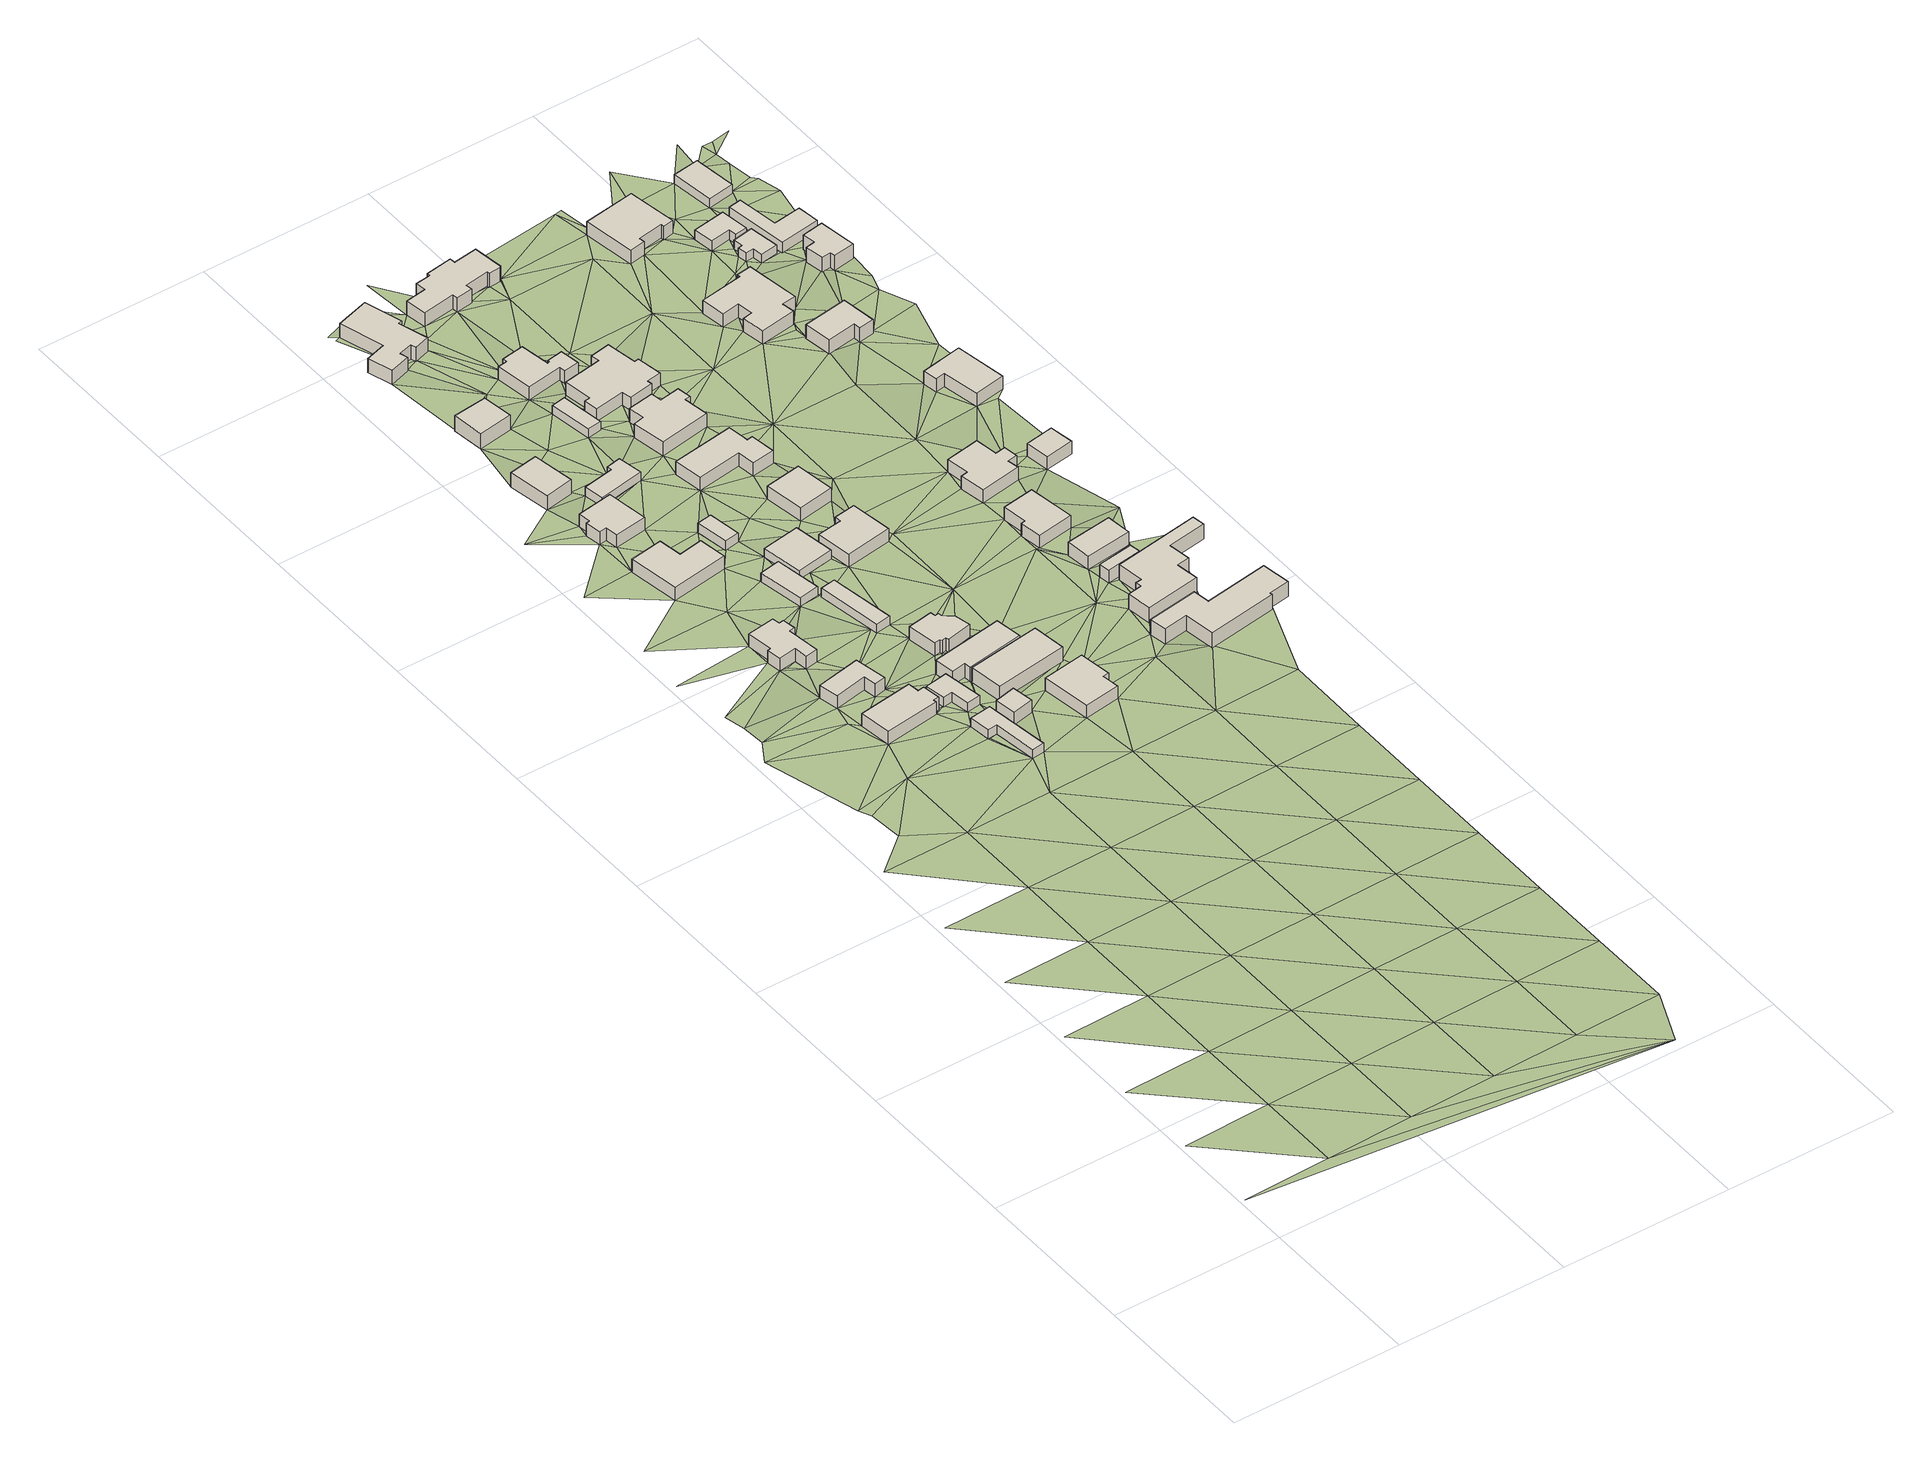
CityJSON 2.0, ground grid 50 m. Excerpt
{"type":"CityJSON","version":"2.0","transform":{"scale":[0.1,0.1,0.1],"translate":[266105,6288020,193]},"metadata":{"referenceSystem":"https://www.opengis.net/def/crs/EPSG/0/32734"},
"CityObjects":{
"building1":{"type":"Building","attributes":{"address":"Lavender Crescent Mamre 7347 Cape Town","building":"house","building:levels":"1","building_height":4.1,"roof_height":199.22,"ground_height":195.12,"plus_code":"4FRWFFJJ+2RF"},"geometry":[{"type":"Solid","lod":"1","boundaries":[[[[0,1,2,3]],[[1,4,5,2]],[[4,6,7,5]],[[6,8,9,7]],[[8,10,11,9]],[[10,12,13,11]],[[12,14,15,13]],[[14,0,3,15]],[[3,2,5,7,9,11,13,15]],[[14,12,10,8,6,4,1,0]]]]}]},
"building2":{"type":"Building","attributes":{"building":"house","building:levels":"1","building_height":4.1,"roof_height":199.22,"ground_height":195.12,"plus_code":"4FRWFFJJ+3RJ"},"geometry":[{"type":"Solid","lod":"1","boundaries":[[[[16,17,18,19]],[[17,20,21,18]],[[20,22,23,21]],[[22,24,25,23]],[[24,26,27,25]],[[26,16,19,27]],[[19,18,21,23,25,27]],[[26,24,22,20,17,16]]]]}]},
"building3":{"type":"Building","attributes":{"address":"Lavender Crescent Mamre 7347 Cape Town","building":"house","building:levels":"1","building_height":4.1,"roof_height":199.91,"ground_height":195.81,"plus_code":"4FRWFFJJ+5Q4"},"geometry":[{"type":"Solid","lod":"1","boundaries":[[[[28,29,30,31]],[[29,32,33,30]],[[32,34,35,33]],[[34,36,37,35]],[[36,38,39,37]],[[38,40,41,39]],[[40,42,43,41]],[[42,44,45,43]],[[44,46,47,45]],[[46,48,49,47]],[[48,50,51,49]],[[50,28,31,51]],[[31,30,33,35,37,39,41,43,45,47,49,51]],[[50,48,46,44,42,40,38,36,34,32,29,28]]]]}]},
"building4":{"type":"Building","attributes":{"building":"cabin","building:levels":"1","building_height":2.8,"roof_height":197.93,"ground_height":195.13,"plus_code":"4FRWFFHJ+WVQ"},"geometry":[{"type":"Solid","lod":"1","boundaries":[[[[52,53,54,55]],[[53,56,57,54]],[[56,58,59,57]],[[58,60,61,59]],[[60,62,63,61]],[[62,52,55,63]],[[55,54,57,59,61,63]],[[62,60,58,56,53,52]]]]}]},
"building5":{"type":"Building","attributes":{"address":"7 Lavender Crescent Mamre 7347 Cape Town","building":"house","building:levels":"1","building_height":4.1,"roof_height":200.54,"ground_height":196.44,"plus_code":"4FRWFFJJ+7QW"},"geometry":[{"type":"Solid","lod":"1","boundaries":[[[[64,65,66,67]],[[65,68,69,66]],[[68,70,71,69]],[[70,72,73,71]],[[72,74,75,73]],[[74,64,67,75]],[[67,66,69,71,73,75]],[[74,72,70,68,65,64]]]]}]},
"building6":{"type":"Building","attributes":{"address":"5 Lavender Crescent Mamre 7347 Cape Town","building":"house","building:levels":"1","building_height":4.1,"roof_height":200.51,"ground_height":196.41,"plus_code":"4FRWFFJJ+9QC"},"geometry":[{"type":"Solid","lod":"1","boundaries":[[[[76,77,78,79]],[[77,80,81,78]],[[80,82,83,81]],[[82,84,85,83]],[[84,86,87,85]],[[86,88,89,87]],[[88,90,91,89]],[[90,76,79,91]],[[79,78,81,83,85,87,89,91]],[[90,88,86,84,82,80,77,76]]]]}]},
"building7":{"type":"Building","attributes":{"building":"cabin","building:levels":"1","building_height":2.8,"roof_height":198.07,"ground_height":195.27,"plus_code":"4FRWFFJJ+2VG"},"geometry":[{"type":"Solid","lod":"1","boundaries":[[[[92,93,94,95]],[[93,96,97,94]],[[96,98,99,97]],[[98,100,101,99]],[[100,102,103,101]],[[102,92,95,103]],[[95,94,97,99,101,103]],[[102,100,98,96,93,92]]]]}]},
"building8":{"type":"Building","attributes":{"address":"3 Lavender Crescent Mamre 7347 Cape Town","building":"house","building:levels":"1","building_height":4.1,"roof_height":200.64,"ground_height":196.54,"plus_code":"4FRWFFJJ+FP9"},"geometry":[{"type":"Solid","lod":"1","boundaries":[[[[104,105,106,107]],[[105,108,109,106]],[[108,110,111,109]],[[110,104,107,111]],[[107,106,109,111]],[[110,108,105,104]]]]}]},
"building9":{"type":"Building","attributes":{"address":"Akkerboom Avenue Mamre 7347 Cape Town","building":"yes","building:levels":"1","building_height":4.1,"roof_height":199.23,"ground_height":195.13,"plus_code":"4FRWFFHJ+XWF"},"geometry":[{"type":"Solid","lod":"1","boundaries":[[[[112,113,114,115]],[[113,116,117,114]],[[116,118,119,117]],[[118,112,115,119]],[[115,114,117,119]],[[118,116,113,112]]]]}]},
"building10":{"type":"Building","attributes":{"building":"cabin","building:levels":"1","building_height":2.8,"roof_height":199.1,"ground_height":196.3,"plus_code":"4FRWFFJJ+6VC"},"geometry":[{"type":"Solid","lod":"1","boundaries":[[[[120,121,122,123]],[[121,124,125,122]],[[124,126,127,125]],[[126,120,123,127]],[[123,122,125,127]],[[126,124,121,120]]]]}]},
"building11":{"type":"Building","attributes":{"address":"1 Lavender Crescent Mamre 7347 Cape Town","building":"house","building:levels":"1","building_height":4.1,"roof_height":201,"ground_height":196.9,"plus_code":"4FRWFFJJ+HP5"},"geometry":[{"type":"Solid","lod":"1","boundaries":[[[[128,129,130,131]],[[129,132,133,130]],[[132,134,135,133]],[[134,128,131,135]],[[131,130,133,135]],[[134,132,129,128]]]]}]},
"building12":{"type":"Building","attributes":{"building":"cabin","building:levels":"1","building_height":2.8,"roof_height":198.53,"ground_height":195.73,"plus_code":"4FRWFFJJ+5V8"},"geometry":[{"type":"Solid","lod":"1","boundaries":[[[[136,137,138,139]],[[137,140,141,138]],[[140,142,143,141]],[[142,136,139,143]],[[139,138,141,143]],[[142,140,137,136]]]]}]},
"building13":{"type":"Building","attributes":{"address":"Mamre","building":"cabin","building:levels":"1","building_height":2.8,"roof_height":199.21,"ground_height":196.41,"plus_code":"4FRWFFJJ+CRC"},"geometry":[{"type":"Solid","lod":"1","boundaries":[[[[144,145,146,147]],[[145,148,149,146]],[[148,150,151,149]],[[150,152,153,151]],[[152,154,155,153]],[[154,144,147,155]],[[147,146,149,151,153,155]],[[154,152,150,148,145,144]]]]}]},
"building14":{"type":"Building","attributes":{"building":"cabin","building:levels":"1","building_height":2.8,"roof_height":199.42,"ground_height":196.62,"plus_code":"4FRWFFJJ+8R9"},"geometry":[{"type":"Solid","lod":"1","boundaries":[[[[156,157,158,159]],[[157,160,161,158]],[[160,162,163,161]],[[162,156,159,163]],[[159,158,161,163]],[[162,160,157,156]]]]}]},
"building15":{"type":"Building","attributes":{"building":"garage","building:levels":"1","building_height":4.1,"roof_height":199.82,"ground_height":195.72,"plus_code":"4FRWFFJJ+2WX"},"geometry":[{"type":"Solid","lod":"1","boundaries":[[[[164,165,166,167]],[[165,168,169,166]],[[168,170,171,169]],[[170,172,173,171]],[[172,174,175,173]],[[174,164,167,175]],[[167,166,169,171,173,175]],[[174,172,170,168,165,164]]]]}]},
"building16":{"type":"Building","attributes":{"address":"56 Akkerboom Avenue Mamre 7347 Cape Town","building":"house","building:levels":"1","building_height":4.1,"roof_height":199.37,"ground_height":195.27,"plus_code":"4FRWFFJJ+3WP"},"geometry":[{"type":"Solid","lod":"1","boundaries":[[[[176,177,178,179]],[[177,180,181,178]],[[180,182,183,181]],[[182,184,185,183]],[[184,186,187,185]],[[186,188,189,187]],[[188,190,191,189]],[[190,192,193,191]],[[192,194,195,193]],[[194,196,197,195]],[[196,198,199,197]],[[198,176,179,199]],[[179,178,181,183,185,187,189,191,193,195,197,199]],[[198,196,194,192,190,188,186,184,182,180,177,176]]]]}]},
"building17":{"type":"Building","attributes":{"address":"58 Akkerboom Avenue Mamre 7347 Cape Town","building":"house","building:levels":"1","building_height":4.1,"roof_height":199.82,"ground_height":195.72,"plus_code":"4FRWFFJJ+2X7"},"geometry":[{"type":"Solid","lod":"1","boundaries":[[[[200,201,202,203]],[[201,204,205,202]],[[204,206,207,205]],[[206,200,203,207]],[[203,202,205,207]],[[206,204,201,200]]]]}]},
"building18":{"type":"Building","attributes":{"building":"cabin","building:levels":"1","building_height":2.8,"roof_height":199.1,"ground_height":196.3,"plus_code":"4FRWFFJJ+7V5"},"geometry":[{"type":"Solid","lod":"1","boundaries":[[[[208,209,210,211]],[[209,212,213,210]],[[212,214,215,213]],[[214,208,211,215]],[[211,210,213,215]],[[214,212,209,208]]]]}]},
"building19":{"type":"Building","attributes":{"address":"4 Erica Street Mamre 7347 Cape Town","building":"house","building:levels":"1","building_height":4.1,"roof_height":201.27,"ground_height":197.17,"plus_code":"4FRWFFJJ+MQR"},"geometry":[{"type":"Solid","lod":"1","boundaries":[[[[216,217,218,219]],[[217,220,221,218]],[[220,222,223,221]],[[222,224,225,223]],[[224,226,227,225]],[[226,228,229,227]],[[228,230,231,229]],[[230,232,233,231]],[[232,234,235,233]],[[234,236,237,235]],[[236,238,239,237]],[[238,216,219,239]],[[219,218,221,223,225,227,229,231,233,235,237,239]],[[238,236,234,232,230,228,226,224,222,220,217,216]]]]}]},
"building20":{"type":"Building","attributes":{"address":"60 Akkerboom Avenue Mamre 7347 Cape Town","building":"house","building:levels":"1","building_height":4.1,"roof_height":199.83,"ground_height":195.73,"plus_code":"4FRWFFHJ+XX9"},"geometry":[{"type":"Solid","lod":"1","boundaries":[[[[240,241,242,243]],[[241,244,245,242]],[[244,246,247,245]],[[246,248,249,247]],[[248,250,251,249]],[[250,240,243,251]],[[243,242,245,247,249,251]],[[250,248,246,244,241,240]]]]}]},
"building21":{"type":"Building","attributes":{"address":"Mamre","building":"cabin","building:levels":"1","building_height":2.8,"roof_height":199.34,"ground_height":196.54,"plus_code":"4FRWFFJJ+GR8"},"geometry":[{"type":"Solid","lod":"1","boundaries":[[[[252,253,254,255]],[[253,256,257,254]],[[256,258,259,257]],[[258,252,255,259]],[[255,254,257,259]],[[258,256,253,252]]]]}]},
"building22":{"type":"Building","attributes":{"address":"52 Akkerboom Avenue Mamre 7347 Cape Town","building":"house","building:levels":"1","building_height":4.1,"roof_height":200.41,"ground_height":196.31,"plus_code":"4FRWFFJJ+6WQ"},"geometry":[{"type":"Solid","lod":"1","boundaries":[[[[260,261,262,263]],[[261,264,265,262]],[[264,266,267,265]],[[266,268,269,267]],[[268,270,271,269]],[[270,260,263,271]],[[263,262,265,267,269,271]],[[270,268,266,264,261,260]]]]}]},
"building23":{"type":"Building","attributes":{"address":"1 Erica Street Mamre 7347 Cape Town","building":"house","building:levels":"1","building_height":4.1,"roof_height":201,"ground_height":196.9,"plus_code":"4FRWFFJJ+HRW"},"geometry":[{"type":"Solid","lod":"1","boundaries":[[[[272,273,274,275]],[[273,276,277,274]],[[276,278,279,277]],[[278,280,281,279]],[[280,282,283,281]],[[282,284,285,283]],[[284,286,287,285]],[[286,288,289,287]],[[288,290,291,289]],[[290,292,293,291]],[[292,294,295,293]],[[294,272,275,295]],[[275,274,277,279,281,283,285,287,289,291,293,295]],[[294,292,290,288,286,284,282,280,278,276,273,272]]]]}]},
"building24":{"type":"Building","attributes":{"address":"48 Akkerboom Avenue Mamre 7347 Cape Town","building":"house","building:levels":"1","building_height":4.1,"roof_height":200.82,"ground_height":196.72,"plus_code":"4FRWFFJJ+9WM"},"geometry":[{"type":"Solid","lod":"1","boundaries":[[[[296,297,298,299]],[[297,300,301,298]],[[300,302,303,301]],[[302,304,305,303]],[[304,306,307,305]],[[306,308,309,307]],[[308,310,311,309]],[[310,296,299,311]],[[299,298,301,303,305,307,309,311]],[[310,308,306,304,302,300,297,296]]]]}]},
"building25":{"type":"Building","attributes":{"address":"50 Akkerboom Avenue Mamre 7347 Cape Town","building":"house","building:levels":"1","building_height":4.1,"roof_height":200.77,"ground_height":196.67,"plus_code":"4FRWFFJJ+8W9"},"geometry":[{"type":"Solid","lod":"1","boundaries":[[[[312,313,314,315]],[[313,316,317,314]],[[316,318,319,317]],[[318,312,315,319]],[[315,314,317,319]],[[318,316,313,312]]]]}]},
"building26":{"type":"Building","attributes":{"address":"46 Akkerboom Avenue Mamre 7347 Cape Town","building":"house","building:levels":"1","building_height":4.1,"roof_height":201.07,"ground_height":196.97,"plus_code":"4FRWFFJJ+FW2"},"geometry":[{"type":"Solid","lod":"1","boundaries":[[[[320,321,322,323]],[[321,324,325,322]],[[324,326,327,325]],[[326,328,329,327]],[[328,330,331,329]],[[330,332,333,331]],[[332,334,335,333]],[[334,336,337,335]],[[336,338,339,337]],[[338,320,323,339]],[[323,322,325,327,329,331,333,335,337,339]],[[338,336,334,332,330,328,326,324,321,320]]]]}]},
"building27":{"type":"Building","attributes":{"address":"44 Akkerboom Avenue Mamre 7347 Cape Town","building":"house","building:levels":"1","building_height":4.1,"roof_height":201.07,"ground_height":196.97,"plus_code":"4FRWFFJJ+GVH"},"geometry":[{"type":"Solid","lod":"1","boundaries":[[[[340,341,342,343]],[[341,344,345,342]],[[344,346,347,345]],[[346,348,349,347]],[[348,350,351,349]],[[350,352,353,351]],[[352,354,355,353]],[[354,356,357,355]],[[356,358,359,357]],[[358,360,361,359]],[[360,362,363,361]],[[362,364,365,363]],[[364,366,367,365]],[[366,340,343,367]],[[343,342,345,347,349,351,353,355,357,359,361,363,365,367]],[[366,364,362,360,358,356,354,352,350,348,346,344,341,340]]]]}]},
"building28":{"type":"Building","attributes":{"address":"2 Erica Street Mamre 7347 Cape Town","building":"house","building:levels":"1","building_height":4.1,"roof_height":201.71,"ground_height":197.61,"plus_code":"4FRWFFJJ+PV6"},"geometry":[{"type":"Solid","lod":"1","boundaries":[[[[368,369,370,371]],[[369,372,373,370]],[[372,374,375,373]],[[374,376,377,375]],[[376,378,379,377]],[[378,380,381,379]],[[380,382,383,381]],[[382,384,385,383]],[[384,386,387,385]],[[386,388,389,387]],[[388,390,391,389]],[[390,392,393,391]],[[392,394,395,393]],[[394,396,397,395]],[[396,398,399,397]],[[398,400,401,399]],[[400,368,371,401]],[[371,370,373,375,377,379,381,383,385,387,389,391,393,395,397,399,401]],[[400,398,396,394,392,390,388,386,384,382,380,378,376,374,372,369,368]]]]}]},
"building29":{"type":"Building","attributes":{"address":"Akkerboom Avenue Mamre 7347 Cape Town","building":"yes","building:levels":"1","building_height":4.1,"roof_height":200.44,"ground_height":196.34,"plus_code":"4FRWFFJM+349"},"geometry":[{"type":"Solid","lod":"1","boundaries":[[[[402,403,404,405]],[[403,406,407,404]],[[406,408,409,407]],[[408,402,405,409]],[[405,404,407,409]],[[408,406,403,402]]]]}]},
"building30":{"type":"Building","attributes":{"address":"49 Akkerboom Avenue Mamre 7347 Cape Town","building":"house","building:levels":"1","building_height":4.1,"roof_height":201.13,"ground_height":197.03,"plus_code":"4FRWFFHM+X62"},"geometry":[{"type":"Solid","lod":"1","boundaries":[[[[410,411,412,413]],[[411,414,415,412]],[[414,416,417,415]],[[416,418,419,417]],[[418,420,421,419]],[[420,422,423,421]],[[422,424,425,423]],[[424,426,427,425]],[[426,428,429,427]],[[428,410,413,429]],[[413,412,415,417,419,421,423,425,427,429]],[[428,426,424,422,420,418,416,414,411,410]]]]}]},
"building31":{"type":"Building","attributes":{"address":"43 Akkerboom Avenue Mamre 7347 Cape Town","building":"house","building:levels":"1","building_height":4.1,"roof_height":200.57,"ground_height":196.47,"plus_code":"4FRWFFJM+547"},"geometry":[{"type":"Solid","lod":"1","boundaries":[[[[430,431,432,433]],[[431,434,435,432]],[[434,436,437,435]],[[436,438,439,437]],[[438,440,441,439]],[[440,430,433,441]],[[433,432,435,437,439,441]],[[440,438,436,434,431,430]]]]}]},
"building32":{"type":"Building","attributes":{"address":"45 Akkerboom Avenue Mamre 7347 Cape Town","building":"house","building:levels":"1","building_height":4.1,"roof_height":200.57,"ground_height":196.47,"plus_code":"4FRWFFJM+34X"},"geometry":[{"type":"Solid","lod":"1","boundaries":[[[[442,443,444,445]],[[443,446,447,444]],[[446,448,449,447]],[[448,442,445,449]],[[445,444,447,449]],[[448,446,443,442]]]]}]},
"building33":{"type":"Building","attributes":{"address":"47 Akkerboom Avenue Mamre 7347 Cape Town","building":"house","building:levels":"1","building_height":4.1,"roof_height":201.24,"ground_height":197.14,"plus_code":"4FRWFFJM+25M"},"geometry":[{"type":"Solid","lod":"1","boundaries":[[[[450,451,452,453]],[[451,454,455,452]],[[454,456,457,455]],[[456,458,459,457]],[[458,460,461,459]],[[460,462,463,461]],[[462,464,465,463]],[[464,466,467,465]],[[466,468,469,467]],[[468,470,471,469]],[[470,472,473,471]],[[472,450,453,473]],[[453,452,455,457,459,461,463,465,467,469,471,473]],[[472,470,468,466,464,462,460,458,456,454,451,450]]]]}]},
"building34":{"type":"Building","attributes":{"address":"41 Akkerboom Avenue Mamre 7347 Cape Town","building":"house","building:levels":"1","building_height":4.1,"roof_height":200.67,"ground_height":196.57,"plus_code":"4FRWFFJM+64P"},"geometry":[{"type":"Solid","lod":"1","boundaries":[[[[474,475,476,477]],[[475,478,479,476]],[[478,480,481,479]],[[480,482,483,481]],[[482,484,485,483]],[[484,486,487,485]],[[486,488,489,487]],[[488,490,491,489]],[[490,492,493,491]],[[492,474,477,493]],[[477,476,479,481,483,485,487,489,491,493]],[[492,490,488,486,484,482,480,478,475,474]]]]}]},
"building35":{"type":"Building","attributes":{"address":"33 Akkerboom Avenue Mamre 7347 Cape Town","building":"house","building:levels":"1","building_height":4.1,"roof_height":201.61,"ground_height":197.51,"plus_code":"4FRWFFJM+G4C"},"geometry":[{"type":"Solid","lod":"1","boundaries":[[[[494,495,496,497]],[[495,498,499,496]],[[498,500,501,499]],[[500,502,503,501]],[[502,504,505,503]],[[504,506,507,505]],[[506,508,509,507]],[[508,510,511,509]],[[510,512,513,511]],[[512,514,515,513]],[[514,516,517,515]],[[516,494,497,517]],[[497,496,499,501,503,505,507,509,511,513,515,517]],[[516,514,512,510,508,506,504,502,500,498,495,494]]]]}]},
"building36":{"type":"Building","attributes":{"building":"garage","building:levels":"1","building_height":4.1,"roof_height":201.39,"ground_height":197.29,"plus_code":"4FRWFFJM+65H"},"geometry":[{"type":"Solid","lod":"1","boundaries":[[[[518,519,520,521]],[[519,522,523,520]],[[522,524,525,523]],[[524,518,521,525]],[[521,520,523,525]],[[524,522,519,518]]]]}]},
"building37":{"type":"Building","attributes":{"address":"29 Mamre 7347 Cape Town","building":"house","building:levels":"1","building_height":4.1,"roof_height":202.35,"ground_height":198.25,"plus_code":"4FRWFFJM+M3J"},"geometry":[{"type":"Solid","lod":"1","boundaries":[[[[526,527,528,529]],[[527,530,531,528]],[[530,532,533,531]],[[532,534,535,533]],[[534,536,537,535]],[[536,538,539,537]],[[538,540,541,539]],[[540,526,529,541]],[[529,528,531,533,535,537,539,541]],[[540,538,536,534,532,530,527,526]]]]}]},
"building38":{"type":"Building","attributes":{"address":"1 Akkerboom Avenue Mamre 7347 Cape Town","building":"house","building:levels":"1","building_height":4.1,"roof_height":201.61,"ground_height":197.51,"plus_code":"4FRWFFJM+F49"},"geometry":[{"type":"Solid","lod":"1","boundaries":[[[[542,543,544,545]],[[543,546,547,544]],[[546,548,549,547]],[[548,550,551,549]],[[550,552,553,551]],[[552,542,545,553]],[[545,544,547,549,551,553]],[[552,550,548,546,543,542]]]]}]},
"building39":{"type":"Building","attributes":{"address":"4 Ficus Street Mamre 7347 Cape Town","building":"house","building:levels":"1","building_height":4.1,"roof_height":201.55,"ground_height":197.45,"plus_code":"4FRWFFJM+86J"},"geometry":[{"type":"Solid","lod":"1","boundaries":[[[[554,555,556,557]],[[555,558,559,556]],[[558,560,561,559]],[[560,562,563,561]],[[562,564,565,563]],[[564,554,557,565]],[[557,556,559,561,563,565]],[[564,562,560,558,555,554]]]]}]},
"building40":{"type":"Building","attributes":{"address":"Akkerboom Avenue Mamre 7347 Cape Town","building":"cabin","building:levels":"1","building_height":2.8,"roof_height":201.05,"ground_height":198.25,"plus_code":"4FRWFFJM+J4P"},"geometry":[{"type":"Solid","lod":"1","boundaries":[[[[566,567,568,569]],[[567,570,571,568]],[[570,572,573,571]],[[572,574,575,573]],[[574,576,577,575]],[[576,566,569,577]],[[569,568,571,573,575,577]],[[576,574,572,570,567,566]]]]}]},
"building41":{"type":"Building","attributes":{"address":"Akkerboom Avenue Mamre 7347 Cape Town","building":"cabin","building:levels":"1","building_height":2.8,"roof_height":200.84,"ground_height":198.04,"plus_code":"4FRWFFJM+H4X"},"geometry":[{"type":"Solid","lod":"1","boundaries":[[[[578,579,580,581]],[[579,582,583,580]],[[582,584,585,583]],[[584,586,587,585]],[[586,588,589,587]],[[588,590,591,589]],[[590,592,593,591]],[[592,578,581,593]],[[581,580,583,585,587,589,591,593]],[[592,590,588,586,584,582,579,578]]]]}]},
"building42":{"type":"Building","attributes":{"address":"Gardenia Street Mamre 7347 Cape Town","building":"yes","building:levels":"1","building_height":4.1,"roof_height":202.66,"ground_height":198.56,"plus_code":"4FRWFFJM+H62"},"geometry":[{"type":"Solid","lod":"1","boundaries":[[[[594,595,596,597]],[[595,598,599,596]],[[598,600,601,599]],[[600,602,603,601]],[[602,604,605,603]],[[604,606,607,605]],[[606,608,609,607]],[[608,594,597,609]],[[597,596,599,601,603,605,607,609]],[[608,606,604,602,600,598,595,594]]]]}]},
"building43":{"type":"Building","attributes":{"address":"Gardenia Street Mamre 7347 Cape Town","building":"cabin","building:levels":"1","building_height":2.8,"roof_height":201.62,"ground_height":198.82,"plus_code":"4FRWFFJM+J5F"},"geometry":[{"type":"Solid","lod":"1","boundaries":[[[[610,611,612,613]],[[611,614,615,612]],[[614,616,617,615]],[[616,618,619,617]],[[618,620,621,619]],[[620,610,613,621]],[[613,612,615,617,619,621]],[[620,618,616,614,611,610]]]]}]},
"building44":{"type":"Building","attributes":{"building":"cabin","building:levels":"1","building_height":2.8,"roof_height":201.05,"ground_height":198.25,"plus_code":"4FRWFFJM+M5V"},"geometry":[{"type":"Solid","lod":"1","boundaries":[[[[622,623,624,625]],[[623,626,627,624]],[[626,628,629,627]],[[628,622,625,629]],[[625,624,627,629]],[[628,626,623,622]]]]}]},
"terrain1":{"type":"TINRelief","geometry":[{"type":"CompositeSurface","lod":"1","boundaries":[[[630,631,632]],[[630,633,634]],[[632,635,630]],[[633,636,637]],[[633,630,638]],[[636,639,640]],[[641,642,632]],[[638,630,635]],[[643,636,633]],[[639,644,645]],[[638,643,633]],[[646,647,648]],[[639,636,649]],[[644,646,648]],[[635,650,638]],[[636,643,649]],[[632,642,635]],[[647,651,652]],[[644,639,653]],[[654,652,651]],[[643,638,655]],[[654,4,656]],[[651,647,646]],[[653,639,649]],[[657,658,656]],[[638,650,655]],[[646,644,659]],[[17,660,658]],[[4,654,651]],[[660,46,661]],[[643,662,649]],[[659,644,653]],[[656,4,657]],[[655,662,643]],[[635,642,650]],[[657,20,658]],[[20,17,658]],[[660,17,46]],[[661,46,44]],[[653,649,663]],[[58,651,646]],[[659,664,646]],[[665,44,40]],[[1,657,4]],[[655,650,666]],[[657,1,20]],[[663,649,662]],[[4,651,52]],[[58,646,664]],[[667,668,40]],[[74,668,667]],[[669,659,653]],[[1,24,20]],[[50,46,17]],[[670,74,671]],[[40,44,42]],[[672,46,50]],[[46,672,48]],[[673,662,655]],[[84,670,671]],[[669,653,663]],[[651,58,53]],[[651,53,52]],[[672,50,48]],[[22,20,24]],[[674,50,17]],[[1,675,24]],[[666,650,642]],[[655,666,673]],[[52,676,4]],[[84,82,677]],[[40,678,667]],[[659,679,664]],[[677,82,77]],[[50,674,28]],[[677,77,110]],[[28,32,29]],[[84,671,88]],[[680,24,675]],[[681,663,662]],[[58,664,60]],[[669,679,659]],[[678,36,34]],[[682,683,676]],[[58,684,53]],[[88,86,84]],[[671,685,88]],[[80,77,82]],[[686,74,667]],[[684,56,53]],[[687,675,688]],[[689,682,676]],[[684,58,56]],[[681,662,673]],[[100,676,52]],[[689,687,682]],[[687,690,675]],[[100,689,676]],[[691,680,675]],[[678,124,667]],[[689,690,687]],[[34,124,678]],[[32,124,34]],[[32,28,692]],[[692,28,674]],[[691,675,690]],[[100,52,62]],[[693,689,100]],[[694,60,664]],[[77,154,110]],[[695,685,696]],[[90,88,685]],[[697,674,680]],[[698,669,663]],[[680,691,168]],[[116,62,60]],[[679,694,664]],[[124,121,667]],[[667,121,686]],[[699,695,696]],[[100,62,102]],[[690,700,691]],[[695,699,685]],[[154,77,144]],[[110,154,701]],[[116,113,62]],[[77,76,144]],[[702,673,666]],[[692,124,32]],[[113,102,62]],[[703,132,704]],[[116,60,705]],[[698,663,681]],[[168,180,680]],[[692,674,137]],[[691,700,168]],[[700,102,170]],[[666,642,702]],[[102,113,204]],[[137,674,697]],[[700,170,168]],[[685,160,90]],[[680,180,697]],[[174,170,102]],[[699,160,685]],[[144,76,706]],[[204,707,102]],[[708,204,113]],[[174,102,707]],[[699,686,709]],[[241,705,60]],[[710,679,669]],[[170,174,172]],[[694,241,60]],[[132,703,711]],[[712,124,692]],[[121,209,686]],[[150,701,154]],[[703,701,150]],[[712,126,124]],[[699,709,160]],[[137,712,692]],[[673,713,681]],[[145,76,90]],[[686,209,709]],[[184,180,168]],[[144,706,145]],[[76,145,706]],[[710,669,698]],[[168,188,184]],[[711,714,132]],[[120,209,121]],[[697,140,137]],[[708,705,240]],[[703,150,711]],[[126,212,120]],[[154,152,150]],[[180,184,182]],[[715,224,716]],[[712,717,126]],[[702,713,673]],[[709,209,718]],[[209,120,212]],[[719,212,126]],[[240,705,241]],[[720,90,160]],[[188,186,184]],[[719,126,717]],[[174,707,721]],[[715,716,722]],[[679,723,694]],[[140,697,724]],[[708,725,204]],[[168,726,188]],[[220,727,728]],[[720,145,90]],[[224,715,729]],[[698,681,730]],[[244,241,694]],[[731,720,160]],[[258,711,150]],[[214,212,719]],[[717,140,268]],[[723,679,710]],[[732,733,729]],[[714,711,256]],[[734,731,718]],[[735,718,209]],[[240,725,708]],[[719,717,268]],[[288,722,714]],[[733,732,736]],[[732,729,715]],[[727,737,738]],[[148,258,150]],[[724,739,740]],[[713,730,681]],[[726,741,188]],[[258,256,711]],[[715,722,288]],[[740,742,743]],[[718,735,734]],[[734,720,731]],[[268,214,719]],[[707,744,721]],[[140,724,745]],[[288,714,256]],[[148,145,328]],[[720,746,145]],[[286,732,715]],[[268,140,745]],[[737,727,747]],[[741,726,743]],[[244,694,748]],[[749,710,698]],[[214,268,266]],[[724,740,745]],[[286,750,732]],[[328,145,746]],[[258,148,751]],[[288,286,715]],[[725,240,250]],[[214,266,735]],[[748,694,723]],[[745,740,743]],[[246,244,248]],[[752,753,750]],[[734,735,312]],[[751,148,328]],[[720,734,318]],[[753,752,754]],[[256,755,288]],[[751,756,258]],[[743,726,745]],[[730,749,698]],[[726,721,744]],[[282,750,286]],[[261,735,266]],[[752,750,282]],[[328,746,757]],[[312,318,734]],[[747,754,386]],[[386,737,747]],[[752,388,754]],[[352,350,756]],[[350,755,756]],[[286,284,282]],[[758,288,755]],[[735,261,312]],[[755,350,348]],[[388,386,754]],[[266,264,261]],[[352,756,759]],[[751,759,756]],[[318,306,720]],[[755,348,758]],[[760,723,710]],[[745,270,268]],[[288,758,761]],[[244,762,248]],[[759,751,763]],[[720,306,764]],[[250,248,762]],[[752,282,392]],[[765,757,746]],[[388,752,392]],[[759,354,352]],[[762,244,748]],[[749,760,710]],[[312,261,766]],[[330,328,757]],[[758,767,761]],[[726,744,768]],[[725,250,768]],[[769,386,770]],[[768,744,725]],[[392,282,771]],[[772,773,774]],[[767,758,775]],[[773,772,771]],[[356,354,759]],[[270,745,776]],[[306,318,777]],[[386,384,770]],[[260,766,261]],[[759,778,356]],[[392,390,388]],[[771,772,779]],[[723,780,748]],[[745,726,781]],[[775,758,782]],[[270,776,260]],[[757,765,330]],[[250,762,416]],[[306,777,783]],[[784,771,779]],[[356,778,358]],[[760,780,723]],[[779,775,785]],[[786,787,770]],[[788,766,260]],[[782,785,775]],[[392,771,789]],[[460,250,416]],[[784,779,785]],[[788,777,766]],[[778,790,791]],[[792,765,793]],[[768,250,460]],[[748,794,762]],[[777,788,783]],[[781,726,768]],[[795,776,745]],[[358,778,791]],[[789,771,784]],[[330,796,797]],[[416,762,418]],[[392,789,798]],[[362,360,358]],[[785,799,784]],[[362,358,791]],[[800,792,783]],[[765,800,330]],[[765,792,800]],[[794,418,762]],[[800,783,788]],[[801,798,802]],[[796,330,800]],[[475,260,776]],[[780,803,748]],[[745,781,436]],[[748,803,794]],[[366,364,799]],[[789,802,798]],[[745,436,795]],[[801,802,804]],[[416,462,460]],[[788,260,475]],[[805,791,796]],[[794,420,418]],[[362,791,805]],[[768,460,456]],[[806,807,808]],[[362,805,364]],[[802,789,809]],[[796,800,805]],[[462,416,810]],[[482,776,795]],[[811,784,799]],[[768,456,408]],[[768,448,781]],[[406,768,408]],[[809,789,812]],[[448,768,406]],[[480,776,482]],[[458,456,460]],[[811,799,364]],[[475,776,480]],[[436,781,438]],[[813,800,788]],[[789,784,814]],[[438,781,815]],[[456,451,408]],[[448,815,781]],[[454,451,456]],[[795,436,434]],[[811,364,805]],[[462,810,816]],[[817,448,406]],[[789,814,812]],[[813,788,475]],[[451,818,408]],[[440,438,815]],[[819,794,803]],[[784,811,814]],[[820,805,800]],[[482,795,821]],[[816,810,822]],[[480,478,475]],[[817,823,448]],[[824,808,812]],[[440,815,825]],[[800,813,826]],[[508,811,805]],[[821,484,482]],[[817,818,823]],[[816,827,828]],[[818,451,829]],[[475,474,813]],[[800,830,820]],[[805,831,508]],[[814,527,812]],[[831,805,820]],[[830,800,826]],[[440,832,821]],[[827,833,834]],[[835,811,508]],[[832,440,825]],[[812,527,824]],[[823,818,829]],[[530,814,811]],[[825,823,832]],[[484,821,522]],[[484,836,486]],[[492,837,474]],[[811,835,532]],[[832,522,821]],[[484,522,836]],[[831,838,508]],[[530,811,532]],[[560,813,474]],[[839,826,813]],[[831,840,838]],[[837,836,519]],[[814,530,527]],[[836,522,519]],[[474,837,560]],[[830,841,820]],[[842,820,841]],[[555,839,813]],[[560,555,813]],[[843,820,842]],[[824,527,844]],[[837,519,518]],[[550,830,826]],[[845,824,844]],[[846,835,847]],[[842,841,843]],[[567,532,835]],[[550,826,839]],[[846,848,835]],[[527,849,844]],[[850,534,532]],[[560,837,851]],[[837,518,851]],[[835,848,567]],[[852,853,843]],[[830,550,854]],[[558,555,560]],[[855,843,841]],[[850,856,534]],[[857,849,527]],[[567,850,532]],[[846,858,848]],[[843,855,852]],[[859,550,839]],[[851,562,560]],[[858,586,848]],[[850,860,861]],[[850,567,860]],[[848,584,567]],[[584,848,586]],[[550,859,862]],[[863,859,839]],[[858,590,586]],[[864,858,852]],[[865,861,860]],[[857,861,865]],[[857,866,849]],[[567,584,579]],[[852,855,867]],[[584,582,579]],[[579,570,567]],[[590,588,586]],[[858,864,590]],[[855,862,868]],[[860,869,865]],[[579,572,570]],[[867,864,852]],[[857,865,622]],[[578,572,579]],[[862,859,870]],[[871,590,872]],[[857,622,866]],[[606,867,855]],[[872,590,864]],[[574,572,578]],[[869,623,865]],[[855,868,606]],[[870,868,862]],[[872,578,871]],[[622,865,623]],[[610,574,578]],[[578,872,610]],[[574,610,869]],[[873,872,864]],[[610,623,869]],[[874,867,606]],[[875,873,864]],[[610,876,623]],[[606,868,877]],[[878,872,873]],[[606,877,879]],[[623,876,880]],[[876,881,882]],[[883,884,873]],[[873,884,878]],[[885,622,886]],[[884,883,878]],[[887,880,876]],[[887,876,882]],[[886,880,888]],[[889,880,890]],[[889,888,880]],[[887,890,880]],[[886,888,891]],[[892,886,891]],[[893,892,891]],[[893,891,894]]]}]}
},
"vertices":[
[450,2170,21],[291,2148,21],[291,2148,62],[450,2170,62],[304,2054,21],[304,2054,62],[465,2076,21],[465,2076,62],[464,2085,21],[464,2085,62],[481,2087,21],[481,2087,62],[473,2140,21],[473,2140,62],[454,2137,21],[454,2137,62],
[399,2319,21],[270,2295,21],[270,2295,62],[399,2319,62],[281,2237,21],[281,2237,62],[377,2255,21],[377,2255,62],[383,2218,21],[383,2218,62],[417,2225,21],[417,2225,62],
[339,2402,28],[326,2498,28],[326,2498,69],[339,2402,69],[343,2500,28],[343,2500,69],[337,2539,28],[337,2539,69],[323,2537,28],[323,2537,69],[319,2559,28],[319,2559,69],[238,2548,28],[238,2548,69],[248,2471,28],[248,2471,69],[239,2470,28],[239,2470,69],[245,2428,28],[245,2428,69],[298,2435,28],[298,2435,69],[303,2396,28],[303,2396,69],
[507,1990,21],[515,1927,21],[515,1927,49],[507,1990,49],[543,1930,21],[543,1930,49],[560,1803,21],[560,1803,49],[596,1808,21],[596,1808,49],[570,1998,21],[570,1998,49],
[358,2815,33],[345,2896,33],[345,2896,75],[358,2815,75],[274,2884,33],[274,2884,75],[263,2953,33],[263,2953,75],[167,2938,33],[167,2938,75],[190,2789,33],[190,2789,75],
[267,3168,34],[162,3152,34],[162,3152,75],[267,3168,75],[167,3116,34],[167,3116,75],[156,3114,34],[156,3114,75],[163,3068,34],[163,3068,75],[185,3071,34],[185,3071,75],[191,3034,34],[191,3034,75],[285,3048,34],[285,3048,75],
[554,2159,21],[487,2149,21],[487,2149,51],[554,2159,51],[497,2089,21],[497,2089,51],[524,2093,21],[524,2093,51],[533,2038,21],[533,2038,51],[573,2044,21],[573,2044,51],
[222,3267,30],[202,3390,30],[202,3390,76],[222,3267,76],[117,3376,30],[117,3376,76],[138,3253,30],[138,3253,76],
[649,2007,21],[587,1994,21],[587,1994,62],[649,2007,62],[597,1931,21],[597,1931,62],[659,1945,21],[659,1945,62],
[463,2734,33],[403,2724,33],[403,2724,61],[463,2734,61],[425,2591,33],[425,2591,61],[485,2600,33],[485,2600,61],
[228,3638,31],[129,3627,31],[129,3627,80],[228,3638,80],[141,3534,31],[141,3534,80],[241,3549,31],[241,3549,80],
[493,2596,27],[523,2405,27],[523,2405,55],[493,2596,55],[567,2412,27],[567,2412,55],[537,2603,27],[537,2603,55],
[252,3180,34],[387,3204,34],[387,3204,62],[252,3180,62],[374,3276,34],[374,3276,62],[331,3268,34],[331,3268,62],[333,3254,34],[333,3254,62],[242,3238,34],[242,3238,62],
[444,2876,34],[429,2971,34],[429,2971,64],[444,2876,64],[386,2964,34],[386,2964,64],[401,2869,34],[401,2869,64],
[774,2153,23],[762,2231,23],[762,2231,68],[774,2153,68],[553,2199,23],[553,2199,68],[562,2140,23],[562,2140,68],[602,2146,23],[602,2146,68],[605,2127,23],[605,2127,68],
[650,2355,23],[576,2343,23],[576,2343,64],[650,2355,64],[590,2256,23],[590,2256,64],[608,2259,23],[608,2259,64],[611,2253,23],[611,2253,64],[624,2256,23],[624,2256,64],[626,2247,23],[626,2247,64],[702,2263,23],[702,2263,64],[692,2309,23],[692,2309,64],[666,2331,23],[666,2331,64],[664,2342,23],[664,2342,64],[653,2340,23],[653,2340,64],
[821,2154,21],[608,2124,21],[608,2124,68],[821,2154,68],[621,2026,21],[621,2026,68],[834,2056,21],[834,2056,68],
[574,2811,33],[464,2794,33],[464,2794,61],[574,2811,61],[483,2675,33],[483,2675,61],[593,2692,33],[593,2692,61],
[199,4100,38],[102,4071,38],[102,4071,83],[199,4100,83],[141,3942,38],[141,3942,83],[81,3924,38],[81,3924,83],[103,3852,38],[103,3852,83],[163,3870,38],[163,3870,83],[156,3892,38],[156,3892,83],[196,3904,38],[196,3904,83],[201,3887,38],[201,3887,83],[246,3901,38],[246,3901,83],[220,3987,38],[220,3987,83],[232,3990,38],[232,3990,83],
[731,1987,27],[752,1843,27],[752,1843,68],[731,1987,68],[857,1858,27],[857,1858,68],[850,1908,27],[850,1908,68],[868,1910,27],[868,1910,68],[854,2005,27],[854,2005,68],
[418,3415,35],[399,3541,35],[399,3541,63],[418,3415,63],[357,3534,35],[357,3534,63],[376,3410,35],[376,3410,63],
[728,2784,33],[665,2775,33],[665,2775,74],[728,2784,74],[667,2756,33],[667,2756,74],[594,2746,33],[594,2746,74],[609,2642,33],[609,2642,74],[746,2662,33],[746,2662,74],
[483,3669,39],[436,3662,39],[436,3662,80],[483,3669,80],[437,3656,39],[437,3656,80],[430,3654,39],[430,3654,80],[416,3741,39],[416,3741,80],[350,3731,39],[350,3731,80],[352,3718,39],[352,3718,80],[324,3714,39],[324,3714,80],[340,3607,39],[340,3607,80],[444,3623,39],[444,3623,80],[447,3605,39],[447,3605,80],[492,3612,39],[492,3612,80],
[659,3134,36],[650,3197,36],[650,3197,78],[659,3134,78],[468,3171,36],[468,3171,78],[481,3086,36],[481,3086,78],[612,3105,36],[612,3105,78],[619,3054,36],[619,3054,78],[686,3063,36],[686,3063,78],[676,3137,36],[676,3137,78],
[614,2849,36],[719,2865,36],[719,2865,78],[614,2849,78],[702,2980,36],[702,2980,78],[596,2964,36],[596,2964,78],
[568,3409,37],[492,3397,37],[492,3397,81],[568,3409,81],[499,3350,37],[499,3350,81],[467,3343,37],[467,3343,81],[484,3245,37],[484,3245,81],[634,3270,37],[634,3270,81],[622,3344,37],[622,3344,81],[639,3346,37],[639,3346,81],[632,3387,37],[632,3387,81],[573,3378,37],[573,3378,81],
[591,3622,40],[532,3612,40],[532,3612,81],[591,3622,81],[536,3587,40],[536,3587,81],[423,3569,40],[423,3569,81],[436,3486,40],[436,3486,81],[419,3484,40],[419,3484,81],[426,3442,40],[426,3442,81],[513,3456,40],[513,3456,81],[518,3428,40],[518,3428,81],[591,3440,40],[591,3440,81],[588,3454,40],[588,3454,81],[631,3461,40],[631,3461,81],[619,3535,40],[619,3535,81],[606,3533,40],[606,3533,81],
[543,4008,42],[546,4011,42],[546,4011,87],[543,4008,87],[534,4099,42],[534,4099,87],[464,4089,42],[464,4089,87],[462,4106,42],[462,4106,87],[384,4094,42],[384,4094,87],[385,4085,42],[385,4085,87],[340,4079,42],[340,4079,87],[344,4049,42],[344,4049,87],[283,4040,42],[283,4040,87],[292,3978,42],[292,3978,87],[388,3992,42],[388,3992,87],[390,3976,42],[390,3976,87],[439,3983,42],[439,3983,87],[436,4002,42],[436,4002,87],[506,4012,42],[506,4012,87],[507,4005,42],[507,4005,87],
[1195,2232,33],[1190,2264,33],[1190,2264,74],[1195,2232,74],[1086,2250,33],[1086,2250,74],[1090,2218,33],[1090,2218,74],
[1405,2003,33],[1216,1974,33],[1216,1974,81],[1405,2003,81],[1209,2023,33],[1209,2023,81],[1060,2001,33],[1060,2001,81],[1068,1951,33],[1068,1951,81],[1140,1962,33],[1140,1962,81],[1153,1871,33],[1153,1871,81],[1358,1902,33],[1358,1902,81],[1357,1909,33],[1357,1909,81],[1418,1918,33],[1418,1918,81],
[1115,2574,35],[1021,2560,35],[1021,2560,76],[1115,2574,76],[1032,2488,35],[1032,2488,76],[1020,2486,35],[1020,2486,76],[1030,2422,35],[1030,2422,76],[1136,2439,35],[1136,2439,76],
[1215,2305,33],[1206,2378,33],[1206,2378,76],[1215,2305,76],[1071,2361,33],[1071,2361,76],[1080,2288,33],[1080,2288,76],
[1371,2252,33],[1119,2213,33],[1119,2213,82],[1371,2252,82],[1130,2136,33],[1130,2136,82],[1112,2134,33],[1112,2134,82],[1114,2116,33],[1114,2116,82],[1073,2110,33],[1073,2110,82],[1083,2038,33],[1083,2038,82],[1244,2062,33],[1244,2062,82],[1234,2128,33],[1234,2128,82],[1272,2133,33],[1272,2133,82],[1262,2198,33],[1262,2198,82],[1377,2215,33],[1377,2215,82],
[1114,2802,36],[1014,2786,36],[1014,2786,77],[1114,2802,77],[1025,2719,36],[1025,2719,77],[1004,2716,36],[1004,2716,77],[1017,2641,36],[1017,2641,77],[1137,2661,36],[1137,2661,77],[1131,2694,36],[1131,2694,77],[1160,2699,36],[1160,2699,77],[1154,2741,36],[1154,2741,77],[1124,2736,36],[1124,2736,77],
[1030,3453,43],[1024,3489,43],[1024,3489,86],[1030,3453,86],[1066,3495,43],[1066,3495,86],[1042,3651,43],[1042,3651,86],[999,3645,43],[999,3645,86],[1000,3636,43],[1000,3636,86],[873,3617,43],[873,3617,86],[884,3546,43],[884,3546,86],[936,3554,43],[936,3554,86],[943,3508,43],[943,3508,86],[914,3503,43],[914,3503,86],[925,3437,43],[925,3437,86],
[1285,2727,43],[1203,2714,43],[1203,2714,84],[1285,2727,84],[1213,2644,43],[1213,2644,84],[1296,2657,43],[1296,2657,84],
[963,4040,50],[812,4017,50],[812,4017,93],[963,4040,93],[835,3866,50],[835,3866,93],[882,3873,50],[882,3873,93],[880,3889,50],[880,3889,93],[953,3901,50],[953,3901,93],[954,3891,50],[954,3891,93],[986,3897,50],[986,3897,93],
[1155,3413,41],[1025,3394,41],[1025,3394,86],[1155,3413,86],[1037,3313,41],[1037,3313,86],[1122,3325,41],[1122,3325,86],[1124,3305,41],[1124,3305,86],[1169,3312,41],[1169,3312,86],
[1156,3082,44],[1163,3040,44],[1163,3040,86],[1156,3082,86],[1192,3045,44],[1192,3045,86],[1211,2937,44],[1211,2937,86],[1302,2953,44],[1302,2953,86],[1277,3103,44],[1277,3103,86],
[1017,3848,50],[1025,3789,50],[1025,3789,81],[1017,3848,81],[1085,3798,50],[1085,3798,81],[1088,3775,50],[1088,3775,81],[1124,3780,50],[1124,3780,81],[1112,3862,50],[1112,3862,81],
[1134,3773,50],[1074,3763,50],[1074,3763,78],[1134,3773,78],[1079,3735,50],[1079,3735,78],[1065,3733,50],[1065,3733,78],[1070,3706,50],[1070,3706,78],[1093,3709,50],[1093,3709,78],[1098,3679,50],[1098,3679,78],[1148,3687,50],[1148,3687,78],
[1273,3671,50],[1210,3661,50],[1210,3661,97],[1273,3671,97],[1216,3623,50],[1216,3623,97],[1189,3619,50],[1189,3619,97],[1198,3564,50],[1198,3564,97],[1224,3568,50],[1224,3568,97],[1227,3552,50],[1227,3552,97],[1290,3561,50],[1290,3561,97],
[1132,3863,52],[1159,3679,52],[1159,3679,86],[1132,3863,86],[1278,3696,52],[1278,3696,86],[1269,3760,52],[1269,3760,86],[1188,3749,52],[1188,3749,86],[1170,3869,52],[1170,3869,86],
[1098,4046,52],[1115,3921,52],[1115,3921,81],[1098,4046,81],[1192,3932,52],[1192,3932,81],[1175,4057,52],[1175,4057,81],
[268,415,12],[17,415,5],[268,165,11],[268,665,11],[17,665,4],[519,165,19],[268,920,12],[17,920,6],[519,415,19],[268,1170,14],[17,1170,9],[17,165,4],[1203,3,36],[519,665,17],[268,1420,16],[17,1420,12],[268,1675,18],[126,1766,15],[17,1675,15],[519,920,18],[770,165,26],[268,1925,19],[115,1861,18],[519,1170,19],[98,1897,18],[770,415,25],[17,2175,22],[268,2175,21],[57,2241,22],[519,1420,20],[48,2303,28],[34,2364,28],[770,665,24],[770,920,23],[519,1675,21],[7,2529,28],[1021,165,32],[268,2680,33],[17,2680,31],[770,1170,24],[17,2930,32],[167,2938,34],[268,2425,28],[1021,415,31],[399,2319,27],[450,2170,23],[465,2076,23],[17,3180,30],[319,2559,33],[770,1420,26],[417,2225,23],[1021,665,29],[481,2087,23],[464,2085,23],[519,1925,21],[263,2953,34],[358,2815,34],[473,2140,23],[454,2137,23],[497,2089,23],[487,2149,23],[519,2175,23],[519,2425,27],[524,2093,23],[770,1675,27],[268,2930,34],[274,2884,34],[576,2343,27],[1021,920,29],[345,2896,34],[554,2159,23],[222,3267,34],[1272,165,37],[202,3390,35],[117,3376,31],[659,1945,27],[268,3180,34],[608,2124,23],[649,2007,27],[401,2869,36],[1021,1170,29],[268,3430,35],[493,2596,33],[1272,415,36],[241,3549,35],[268,3685,39],[129,3627,35],[537,2603,33],[444,2876,36],[519,2680,33],[481,3086,37],[774,2153,27],[228,3638,39],[1021,1420,31],[650,2355,30],[834,2056,27],[762,2231,27],[102,4071,39],[87,4064,39],[163,3870,42],[1272,665,34],[429,2971,36],[201,3887,42],[156,3892,42],[519,2930,36],[574,2811,36],[196,3904,42],[200,4127,44],[79,4087,39],[653,2340,30],[664,2342,30],[702,2263,27],[666,2331,30],[692,2309,30],[821,2154,27],[770,2425,30],[468,3171,37],[199,4100,44],[1021,1675,33],[1272,920,34],[246,3901,42],[467,3343,40],[268,3935,42],[220,3987,42],[232,3990,42],[399,3541,40],[418,3415,40],[519,3180,37],[423,3569,44],[492,3397,40],[1272,1170,34],[444,3623,44],[1021,1925,33],[499,3350,40],[612,3105,37],[650,3197,40],[719,2865,37],[447,3605,44],[1021,2175,33],[268,4185,44],[340,4079,44],[416,3741,44],[436,3662,44],[430,3654,44],[437,3656,44],[492,3612,44],[770,2680,33],[702,2980,37],[568,3409,40],[483,3669,44],[1272,1420,36],[1021,2425,35],[536,3587,44],[686,3063,40],[519,3685,44],[532,3612,44],[385,4085,44],[384,4094,44],[770,2930,37],[519,3935,46],[573,3378,40],[632,3387,40],[676,3137,40],[659,3134,40],[1153,1871,40],[1021,2560,36],[639,3346,40],[622,3344,40],[439,3983,46],[591,3622,44],[770,3180,40],[436,4002,46],[507,4005,46],[1272,1675,39],[506,4012,46],[770,3430,43],[462,4106,48],[464,4089,48],[534,4099,48],[543,4008,46],[1209,2023,40],[770,3685,47],[546,4011,46],[1021,2930,38],[770,3935,50],[1071,2361,35],[1244,2062,41],[1190,2264,41],[1195,2232,41],[1358,1902,40],[925,3437,45],[1115,2574,36],[1216,1974,40],[1215,2305,42],[794,4125,51],[1206,2378,42],[1021,3180,41],[1272,2133,41],[1234,2128,41],[1371,2252,41],[1037,3313,45],[914,3503,45],[1272,2425,42],[1272,2175,41],[1262,2198,41],[873,3617,47],[1160,2699,43],[1154,2741,43],[936,3554,45],[1156,3082,46],[943,3508,45],[1025,3394,45],[1021,3430,45],[1030,3453,45],[828,4037,50],[815,4128,51],[999,3645,50],[1000,3636,50],[1021,3685,50],[915,4049,52],[954,3891,52],[1272,2930,44],[1066,3495,45],[1024,3489,45],[1122,3325,45],[1155,3413,50],[953,3901,52],[963,4040,52],[1042,3651,50],[1272,3180,46],[1017,3848,52],[986,3897,52],[1169,3312,50],[1277,3103,46],[1189,3619,56],[1021,3935,52],[994,4172,55],[1198,3564,56],[1272,3430,50],[1112,3862,52],[1313,3333,50],[1148,3687,56],[1159,3679,56],[1210,3661,56],[1224,3568,56],[1216,3623,56],[1170,3869,58],[1289,3481,50],[1278,3696,56],[1290,3561,56],[1192,3932,58],[1188,3749,56],[1269,3760,56],[1273,3671,56],[1272,3685,56],[1184,4152,60],[1175,4057,58],[1289,3867,58],[1248,4022,58],[1259,3950,58],[1272,3935,58],[1241,4067,60],[1231,4112,60],[1261,4111,60],[1318,4121,60]
]}
